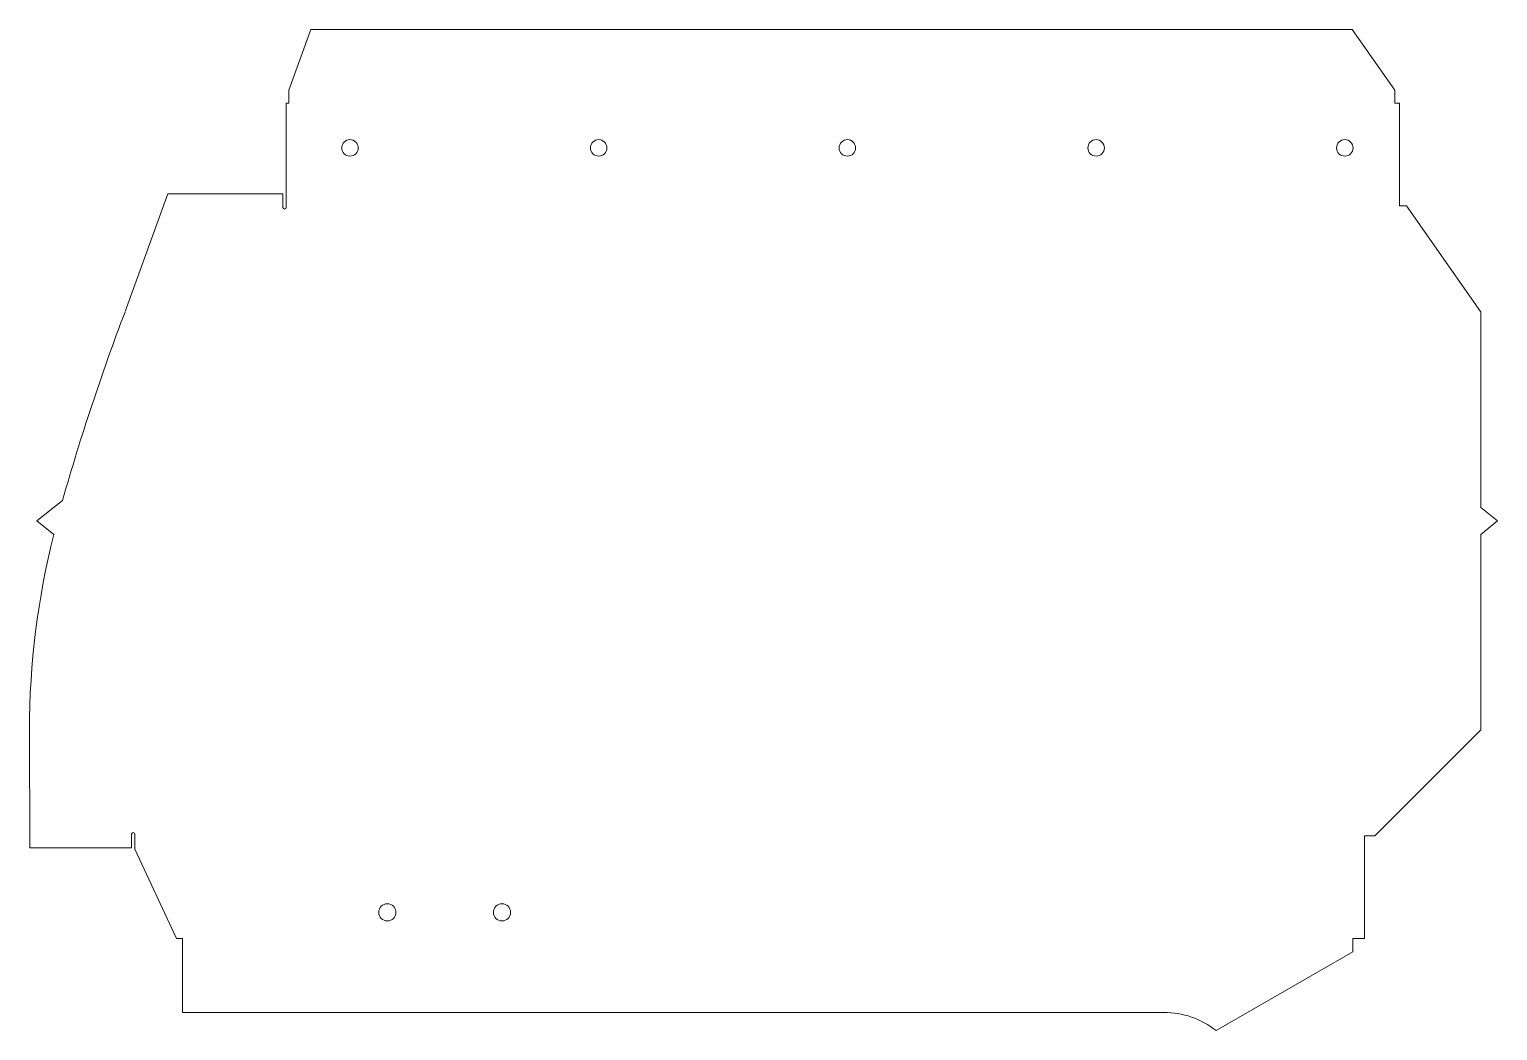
# Model space of a CAD drawing. Header units: millimetres. Extents: x -45 to 390, y -23 to 274.
import ezdxf

# ---------------------------------------------------------------- set-up
doc = ezdxf.new("R2010")
doc.units = ezdxf.units.MM
doc.layers.add('1', color=7, linetype='Continuous', true_color=0xffffff)

msp = doc.modelspace()

# ---------------------------------------------------------------- linework, layer by layer
at = {"layer": '1', "color": 163, "linetype": 'Continuous', "lineweight": 18}
for p, q in [((38.13292, 273.667695), (31.581168, 255.667695)), ((347.171733, 273.667695), (38.13292, 273.667695)), ((359.77528, 255.667695), (347.171733, 273.667695)), ((31.581168, 255.667695), (31.581168, 251.748558)), ((359.77528, 255.667695), (359.77528, 251.748558)), ((31.581168, 251.748558), (30.853195, 251.748558)), ((30.853195, 220.829421), (30.853195, 251.748558)), ((361.175674, 251.748558), (359.77528, 251.748558)), ((361.175674, 251.748558), (361.175674, 221.329421)), ((-16.954293, 189.967), (-4.264852, 224.829421)), ((-4.264852, 224.829421), (29.853195, 224.829421)), ((29.853195, 224.829421), (29.853195, 220.829421)), ((361.175674, 221.329421), (363.321171, 221.329421)), ((363.321171, 221.329421), (385.276974, 189.972814)), ((385.276975, 189.972814), (385.327364, 189.901303)), ((385.327364, 189.901303), (385.327364, 131.832907)), ((-43.163044, 127.832812), (-35.564221, 133.912256)), ((385.327364, 131.832907), (390.327364, 127.832907)), ((-38.16354, 123.833207), (-43.163044, 127.832812)), ((390.327364, 127.832907), (385.327364, 123.832907)), ((385.327364, 123.832907), (385.327364, 65.834949)), ((-45.400612, 65.838263), (-45.28839, 30.839236)), ((353.930422, 34.338274), (385.153095, 65.661221)), ((385.153095, 65.661221), (385.327364, 65.834949)), ((-45.28839, 30.838274), (-15.05824, 30.838274)), ((-15.05824, 34.838274), (-15.05824, 30.838274)), ((-14.05824, 30.419137), (-14.05824, 34.838274)), ((350.794615, 34.338274), (350.794615, 30.419137)), ((353.930422, 34.338274), (350.794615, 34.338274)), ((-1.701024, 3.919137), (-14.05824, 30.419137)), ((350.794615, 30.419137), (350.794615, 3.919137)), ((-1.701024, 3.919137), (0, 3.919137)), ((0, 3.919137), (0, 0)), ((0, 0), (0, -18)), ((306.77836, -23.416441), (347.33101, 0)), ((347.33101, 0), (347.33101, 3.919137)), ((347.33101, 3.919137), (350.794615, 3.919137)), ((291.238597, -18), (0, -18))]:
    msp.add_line(p, q, dxfattribs=at)
at = {"layer": '1', "color": 150, "linetype": 'Continuous', "lineweight": 18}
for centre, radius in [((49.741703, 238.498558), 2.45), ((123.550122, 238.498558), 2.45), ((197.358541, 238.498558), 2.45), ((271.166959, 238.498558), 2.45), ((344.975378, 238.498558), 2.45), ((60.849057, 11.669137), 2.55), ((94.849057, 11.669137), 2.55)]:
    msp.add_circle(centre, radius, dxfattribs=at)
at = {"layer": '1', "color": 163, "linetype": 'Continuous', "lineweight": 18}
for centre, radius, start, end in [((30.353195, 220.829421), 0.5, 180, 360), ((633.292777, -57.053071), 695.584244, 159.21384, 164.065429), ((196.218418, 65.136132), 241.620051, 165.940387, 179.833502), ((-14.55824, 34.838274), 0.5, 360, 180), ((291.238597, -43), 25, 51.567627, 90)]:
    msp.add_arc(centre, radius, start, end, dxfattribs=at)

doc.saveas('drawing.dxf')
